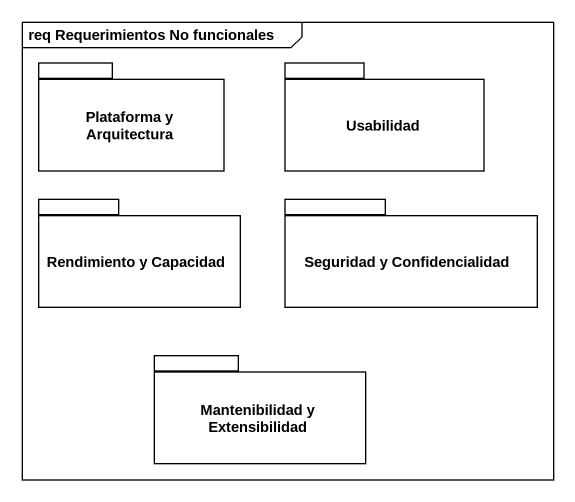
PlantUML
@startuml
mainframe req Requerimientos No funcionales
package "Plataforma y Arquitectura" as Plataforma_y_Arquitectura {
}
package Usabilidad {
}
package "Rendimiento y Capacidad" as Rendimiento_y_Capacidad {
}
package "Seguridad y Confidencialidad" as Seguridad_y_Confidencialidad {
}
package "Mantenibilidad y Extensibilidad" as Mantenibilidad_y {
}
@enduml
